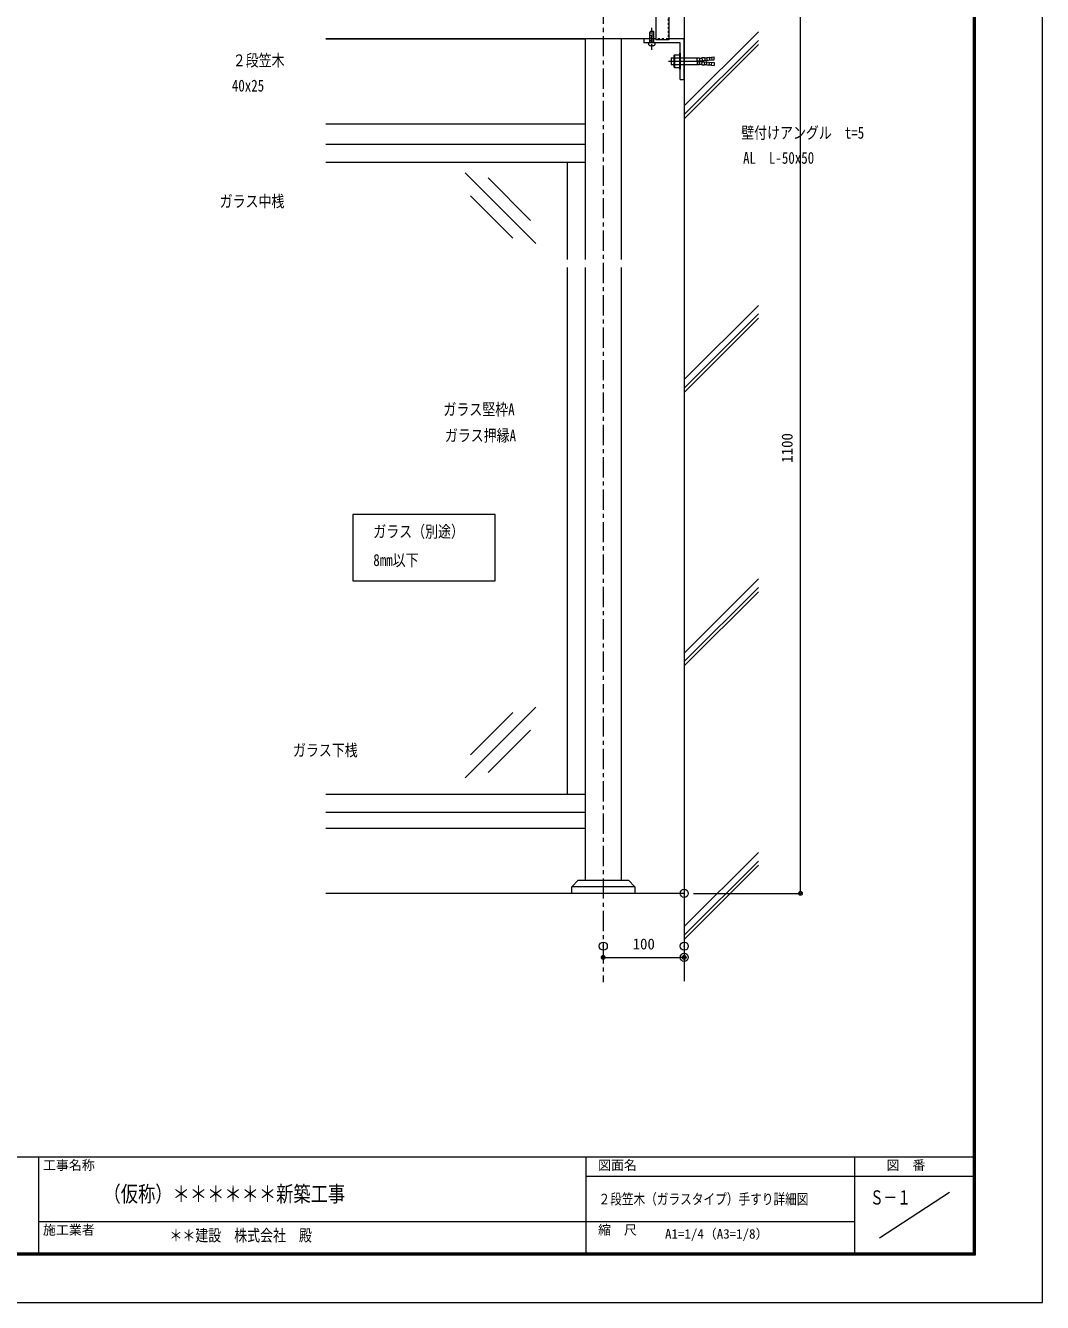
# Model space of a CAD drawing. Units: millimetres, scale not verified. Extents: x -3659 to 3659, y -1188 to 1188.
# Drawn here: x -1551 to -295, y -1188 to 389 of the extents above; entities that cross this region are included whole.
import ezdxf
from ezdxf.enums import TextEntityAlignment as Align

# ---------------------------------------------------------------- set-up
doc = ezdxf.new("R2010")
doc.units = ezdxf.units.MM
doc.header["$LTSCALE"] = 20
doc.header["$PDMODE"] = 32
doc.header["$PDSIZE"] = 10
for name, pattern in [('USER1', [2, 1.25, -0.25, 0.25, -0.25]), ('USER3', [0.375, 0.25, -0.125]), ('USER5', [0.25, 0.125, -0.125]), ('USER6', [2.3, 2, -0.1, 0.1, -0.1])]:
    doc.linetypes.add(name, pattern=pattern)
for name, color, linetype, lineweight in [('0-0_0', 7, 'Continuous', 18), ('0-1_DEFPOINTS', 7, 'Continuous', 18), ('0-4_WAKU', 7, 'Continuous', 18), ('0-5_6ﾊｯﾁﾝｸﾞ', 4, 'Continuous', 18), ('0-6_51破線ｱﾙﾐ', 3, 'USER3', 18), ('0-7_2躯体線', 4, 'Continuous', 18), ('0-8_3中心線', 2, 'USER1', 18), ('0-A_1手摺寸法', 7, 'Continuous', 18), ('0-B_42ｱﾙﾐ部品', 6, 'Continuous', 18)]:
    doc.layers.add(name, color=color, linetype=linetype, lineweight=lineweight)
doc.layers.add('0-2_MOJI', color=7, linetype='Continuous')
doc.styles.add('ＭＳ ゴシック', font='')
doc.styles.get('ＭＳ ゴシック').set_extended_font_data('MS Gothic')

# ---------------------------------------------------------------- blocks, each defined once
blk = doc.blocks.new('A$C43F735A4')
at = {"layer": '0-5_6ﾊｯﾁﾝｸﾞ'}
for p, q in [((5, 15.42), (1, 14.95)), ((5, 15.42), (1, 14.95)), ((5, 14.01), (1, 13.54)), ((5, 14.01), (1, 13.54)), ((5, 12.6), (1, 12.13)), ((5, 12.6), (1, 12.13)), ((5, 11.19), (1, 10.72)), ((5, 11.19), (1, 10.72)), ((1.25, 14.99), (1.66, 15.99)), ((1.25, 5.99), (1.25, 14.99)), ((4.34, 15.99), (1.66, 15.99)), ((4.75, 14.99), (4.34, 15.99)), ((4.75, 5.99), (4.75, 14.99)), ((0, 5.49), (0, 5.79)), ((5.8, 5.99), (0.2, 5.99)), ((5, 9.78), (1, 9.31)), ((5, 9.78), (1, 9.31)), ((5, 8.37), (1, 7.9)), ((5, 8.37), (1, 7.9)), ((5, 7.06), (1, 6.59)), ((5, 7.06), (1, 6.59)), ((4, 3.49), (2, 3.49)), ((6, 5.49), (6, 5.79))]:
    blk.add_line(p, q, dxfattribs=at)
for centre, radius, start, end in [((0.2, 5.79), 0.2, 90, 180), ((2, 5.49), 2, 180, 270), ((4, 5.49), 2, 270, 0), ((5.8, 5.79), 0.2, 0, 90)]:
    blk.add_arc(centre, radius, start, end, dxfattribs=at)
at = {"layer": '0-6_51破線ｱﾙﾐ'}
blk.add_line((3, 0), (3, 19.15), dxfattribs=at)
blk = doc.blocks.new('_ORIGIN2')
at = {"layer": '0-0_0'}
blk.add_line((-0.5, 0), (-1, 0), dxfattribs=at)
for radius in [0.5, 0.25]:
    blk.add_circle((0, 0), radius, dxfattribs=at)
blk = doc.blocks.new('D28')
at = {"layer": '0-1_DEFPOINTS'}
for p in [(1281.3, -324.14), (1381.3, -324.14), (1381.3, -337.99)]:
    blk.add_point(p, dxfattribs=at)
at = {"layer": '0-A_1手摺寸法'}
for p, q in [((1281.3, -335.64), (1281.3, -337.99)), ((1285.9, -337.99), (1376.7, -337.99)), ((1381.3, -335.64), (1381.3, -337.99))]:
    blk.add_line(p, q, dxfattribs=at)
at = {"layer": '0-A_1手摺寸法', "xscale": 4.6, "yscale": 4.6, "rotation": 180}
blk.add_blockref('_ORIGIN2', (1281.3, -337.99), dxfattribs=at)
at = {"layer": '0-A_1手摺寸法', "xscale": 4.6, "yscale": 4.6}
blk.add_blockref('_ORIGIN2', (1381.3, -337.99), dxfattribs=at)
at = {"layer": '0-A_1手摺寸法', "style": 'ＭＳ ゴシック'}
blk.add_text('100', height=13.49, dxfattribs=at).set_placement((1317.5, -332.24), align=Align.BOTTOM_LEFT)
blk = doc.blocks.new('D31')
at = {"layer": '0-1_DEFPOINTS'}
for p in [(1361.3, 841.05), (1524.85, 841.05), (1381.3, -258.95)]:
    blk.add_point(p, dxfattribs=at)
at = {"layer": '0-A_1手摺寸法'}
for p, q in [((1372.8, 841.05), (1524.85, 841.05)), ((1524.85, -254.35), (1524.85, 836.45)), ((1392.8, -258.95), (1524.85, -258.95))]:
    blk.add_line(p, q, dxfattribs=at)
at = {"layer": '0-A_1手摺寸法', "xscale": 4.6, "yscale": 4.6}
for p, rotation in [((1524.85, 841.05), 90), ((1524.85, -258.95), 270)]:
    blk.add_blockref('_ORIGIN2', p, dxfattribs=dict(at, rotation=rotation))
at = {"layer": '0-A_1手摺寸法', "style": 'ＭＳ ゴシック'}
blk.add_text('1100', height=13.49, rotation=90, dxfattribs=at).set_placement((1519.1, 272.65), align=Align.BOTTOM_LEFT)

msp = doc.modelspace()

# ---------------------------------------------------------------- linework, layer by layer
at = {"layer": '0-0_0'}
for p, q in [((-772.35, 418.11), (-772.35, 371.11)), ((-756.35, 418.11), (-756.35, 371.11)), ((-772.35, 372.11), (-1179.85, 372.11)), ((-859.85, 372.11), (-859.85, 99.58)), ((-814.85, 99.58), (-814.85, 372.11)), ((-756.35, 371.11), (-772.35, 371.11)), ((-859.85, 89.75), (-859.85, -666.69)), ((-814.85, -666.69), (-814.85, 89.75)), ((-798.35, -674.69), (-876.35, -674.69))]:
    msp.add_line(p, q, dxfattribs=at)
at = {"layer": '0-0_0', "linetype": 'USER5'}
for p, q in [((-757.35, 417.11), (-757.35, 372.11)), ((-757.35, 372.11), (-772.35, 372.11))]:
    msp.add_line(p, q, dxfattribs=at)
at = {"layer": '0-0_0'}
msp.add_lwpolyline([(-798.35, -682.89), (-876.35, -682.89), (-876.35, -674.69), (-868.35, -666.69), (-806.35, -666.69), (-798.35, -674.69)], close=True, dxfattribs=at)
at = {"layer": '0-1_DEFPOINTS', "color": 5}
for p, q in [((-294.91, -1188), (-294.91, 1188)), ((-3658.91, -1188), (-294.91, -1188))]:
    msp.add_line(p, q, dxfattribs=at)
at = {"layer": '0-4_WAKU'}
for p, q in [((-380.11, -1126.8), (-380.11, 1130.8)), ((-379.51, -1127.4), (-379.51, 1131.4)), ((-378.91, -1128), (-378.91, 1132)), ((-378.31, -1128.6), (-378.31, 1132.6)), ((-377.71, -1129.2), (-377.71, 1133.2)), ((-3578.91, -1008), (-378.91, -1008)), ((-1534.91, -1008), (-1534.91, -1128)), ((-858.91, -1008), (-858.91, -1128)), ((-526.91, -1008), (-526.91, -1128)), ((-858.91, -1032), (-378.91, -1032)), ((-496.07, -1108), (-409.74, -1052)), ((-1534.91, -1088), (-526.91, -1088)), ((-3580.11, -1129.2), (-377.71, -1129.2)), ((-3579.51, -1128.6), (-378.31, -1128.6)), ((-3578.91, -1128), (-378.91, -1128)), ((-3578.31, -1127.4), (-379.51, -1127.4)), ((-3577.71, -1126.8), (-380.11, -1126.8))]:
    msp.add_line(p, q, dxfattribs=at)
at = {"layer": '0-5_6ﾊｯﾁﾝｸﾞ'}
for p, q in [((-1007.96, 206.92), (-920.5, 119.46)), ((-979.53, 200.37), (-927.06, 147.89)), ((-1001.41, 178.49), (-948.93, 126.01)), ((-1007.96, -540.3), (-920.5, -452.84)), ((-1001.41, -511.87), (-948.93, -459.39)), ((-979.53, -533.75), (-927.06, -481.27))]:
    msp.add_line(p, q, dxfattribs=at)
msp.add_lwpolyline([(-970.85, -215.08), (-1146.81, -215.08), (-1146.81, -297.15), (-970.85, -297.15)], close=True, dxfattribs=at)
at = {"layer": '0-7_2躯体線'}
for p, q in [((-737.35, 476.34), (-737.35, -791.43)), ((-737.35, 289.31), (-645.76, 380.9)), ((-737.35, 278.7), (-645.76, 370.29)), ((-737.35, 273.41), (-645.76, 365)), ((-737.35, -48.45), (-645.76, 43.14)), ((-737.35, -59.05), (-645.76, 32.53)), ((-737.35, -64.35), (-645.76, 27.24)), ((-737.35, -386.2), (-645.76, -294.61)), ((-737.35, -396.81), (-645.76, -305.22)), ((-737.35, -402.1), (-645.76, -310.52)), ((-737.35, -723.96), (-645.76, -632.37)), ((-737.35, -734.57), (-645.76, -642.98)), ((-737.35, -739.86), (-645.76, -648.27)), ((-737.35, -682.89), (-1179.85, -682.89))]:
    msp.add_line(p, q, dxfattribs=at)
at = {"layer": '0-8_3中心線'}
msp.add_line((-837.35, 495.61), (-837.35, -792.62), dxfattribs=at)
at = {"layer": '0-8_3中心線', "linetype": 'USER6'}
msp.add_line((-756.73, 344.61), (-709.93, 344.61), dxfattribs=at)
at = {"layer": '0-B_42ｱﾙﾐ部品'}
for p, q in [((-1179.85, 372.11), (-859.85, 372.11)), ((-772.35, 372.11), (-787.35, 372.11)), ((-787.35, 372.11), (-787.35, 367.11)), ((-742.35, 367.11), (-787.35, 367.11)), ((-737.35, 372.11), (-756.35, 372.11)), ((-742.35, 322.11), (-742.35, 367.11)), ((-737.35, 322.11), (-737.35, 372.11)), ((-753.53, 348.61), (-750.33, 348.61)), ((-753.53, 348.61), (-753.53, 340.61)), ((-750.33, 350.61), (-750.33, 338.61)), ((-749.33, 352.61), (-749.33, 336.61)), ((-749.33, 352.61), (-743.33, 352.61)), ((-749.33, 348.61), (-743.33, 348.61)), ((-743.33, 354.61), (-743.33, 334.61)), ((-743.33, 354.61), (-742.35, 354.61)), ((-742.35, 354.61), (-742.35, 334.61)), ((-742.35, 348.59), (-721.51, 348.64)), ((-721.51, 348.64), (-718.52, 348.81)), ((-721.31, 345.14), (-721.51, 348.64)), ((-718.52, 348.81), (-718.32, 345.33)), ((-718.49, 348.31), (-715.5, 348.48)), ((-718.16, 348.33), (-715.5, 348.48)), ((-715.52, 348.98), (-712.53, 349.16)), ((-715.52, 348.98), (-715.32, 345.5)), ((-715.19, 349), (-712.2, 349.18)), ((-712.2, 349.18), (-711.99, 345.69)), ((-712.17, 348.68), (-709.51, 348.83)), ((-712.17, 348.68), (-709.59, 348.82)), ((-709.53, 349.33), (-706.54, 349.5)), ((-709.53, 349.33), (-709.33, 345.85)), ((-706.54, 349.5), (-706.34, 346.02)), ((-706.51, 349), (-703.52, 349.18)), ((-703.54, 349.67), (-700.53, 349.85)), ((-703.54, 349.67), (-703.34, 346.19)), ((-700.33, 346.4), (-700.53, 349.85)), ((-753.53, 340.61), (-750.33, 340.61)), ((-749.33, 340.61), (-743.33, 340.61)), ((-749.33, 336.61), (-743.33, 336.61)), ((-743.33, 334.61), (-742.35, 334.61)), ((-742.35, 340.61), (-721.28, 340.61)), ((-721.79, 345.11), (-700.33, 346.35)), ((-721.79, 344.11), (-721.79, 345.11)), ((-721.79, 344.11), (-700.33, 342.86)), ((-721.31, 344.07), (-721.51, 340.58)), ((-721.51, 340.58), (-718.52, 340.4)), ((-718.52, 340.4), (-718.32, 343.88)), ((-718.49, 340.9), (-715.5, 340.73)), ((-718.16, 340.88), (-715.5, 340.73)), ((-715.52, 340.23), (-715.32, 343.71)), ((-715.52, 340.23), (-712.53, 340.06)), ((-715.19, 340.21), (-712.2, 340.04)), ((-712.2, 340.04), (-711.99, 343.52)), ((-712.17, 340.54), (-709.51, 340.39)), ((-712.17, 340.54), (-709.59, 340.39)), ((-709.53, 339.89), (-709.33, 343.37)), ((-709.53, 339.89), (-706.54, 339.71)), ((-706.54, 339.71), (-706.34, 343.19)), ((-706.51, 340.21), (-703.52, 340.04)), ((-703.54, 339.54), (-703.34, 343.02)), ((-703.54, 339.54), (-700.53, 339.37)), ((-700.33, 342.82), (-700.53, 339.37)), ((-742.35, 322.11), (-737.35, 322.11)), ((-1179.85, 267.11), (-859.85, 267.11)), ((-1179.85, 242.11), (-859.85, 242.11)), ((-1179.85, 220.11), (-859.85, 220.11)), ((-881.85, 220.11), (-881.85, 99.58)), ((-881.85, 89.75), (-881.85, -560.89)), ((-859.85, -560.89), (-1179.85, -560.89)), ((-859.85, -582.89), (-1179.85, -582.89)), ((-859.85, -602.89), (-1179.85, -602.89))]:
    msp.add_line(p, q, dxfattribs=at)
for centre, radius, start, end in [((-747.83, 350.61), 2.5, 126.8699, 233.1301), ((-741.83, 344.61), 8.5, 151.92751, 208.07249), ((-747.83, 338.61), 2.5, 126.8699, 233.1301)]:
    msp.add_arc(centre, radius, start, end, dxfattribs=at)

# ---------------------------------------------------------------- block references
at = {"layer": '0-2_MOJI', "xscale": 1.428571, "yscale": 1.428571}
msp.add_blockref('A$C43F735A4', (-781.63, 358.55), dxfattribs=at)
at = {"layer": '0-A_1手摺寸法'}
for name in ['D31', 'D28']:
    msp.add_blockref(name, (-2118.65, -423.94), dxfattribs=at)

# ---------------------------------------------------------------- texts
at = {"layer": '0-0_0', "style": 'ＭＳ ゴシック'}
for s, height, width, p in [('２段笠木 ', 14.66, 0.8, (-1294.95, 333.87)), ('40x25', 14.66, 0.8, (-1296.07, 302.75)), ('壁付けアングル\u3000t=5', 14.66, 0.8, (-667.06, 244.5)), ('AL\u3000L-50x50', 14.66, 0.8, (-664.68, 213.52)), ('ガラス中桟', 14.66, 0.8, (-1311.14, 159.9)), ('ガラス堅枠A', 14.66, 0.8, (-1034.8, -97.03)), ('ガラス押縁A', 14.66, 0.8, (-1033.04, -129.31)), ('ガラス（別途）', 14.66, 0.8, (-1121.4, -247.86)), ('8mm以下', 14.66, 0.8, (-1121.4, -283.08)), ('ガラス下桟', 14.66, 0.8, (-1220.63, -517.91)), ('（仮称）＊＊＊＊＊＊新築工事', 19.55, 0.8, (-1454.66, -1069.61)), ('２段笠木（ガラスタイプ）手すり詳細図', 13.2, 0.8, (-843.24, -1070.89)), ('Ｓ－１', 17.6, 0.7, (-507.89, -1072.44)), ('＊＊建設\u3000株式会社\u3000殿', 14.66, 0.8, (-1373.18, -1116.92))]:
    msp.add_text(s, height=height, dxfattribs=dict(at, width=width)).set_placement(p, align=Align.BOTTOM_LEFT)
msp.add_text('A1=1/4（A3=1/8）', height=11.73, dxfattribs=at).set_placement((-761.06, -1112.71), align=Align.BOTTOM_LEFT)
at = {"layer": '0-2_MOJI', "style": 'ＭＳ ゴシック'}
for s, p in [('工事名称', (-1529.4, -1027.79)), ('図面名', (-843.8, -1027.79)), ('図  番', (-487.48, -1027.79)), ('施工業者', (-1529.4, -1107.79)), ('縮  尺', (-843.8, -1107.79))]:
    msp.add_text(s, height=11.73, dxfattribs=at).set_placement(p, align=Align.BOTTOM_LEFT)

doc.saveas('drawing.dxf')
